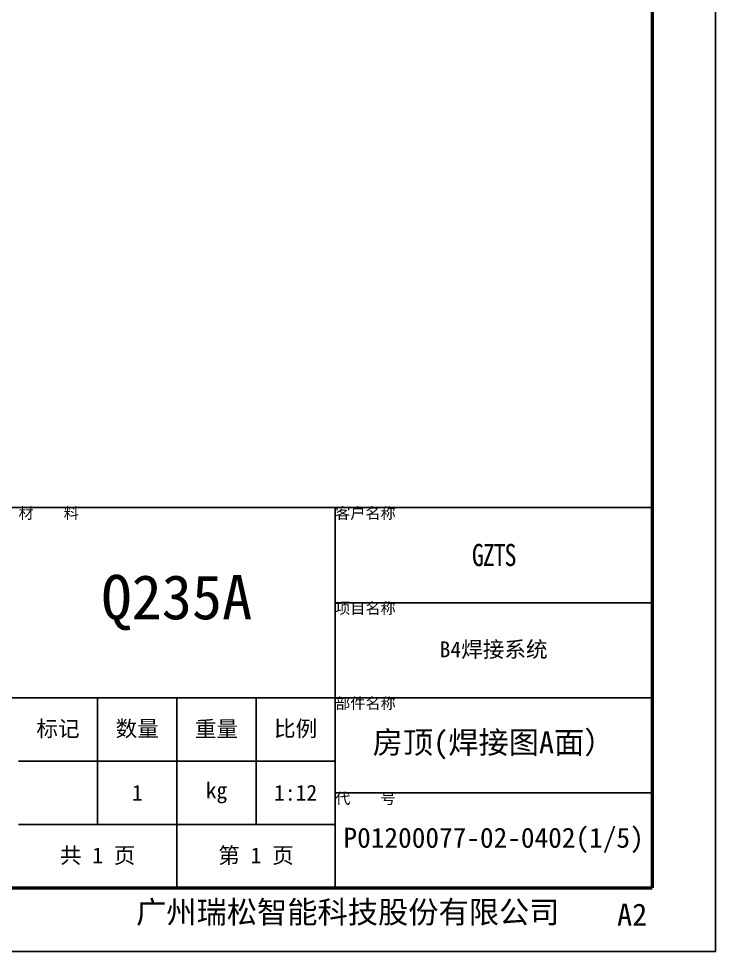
# Model space of a CAD drawing. Header units: millimetres. Extents: x -73083 to 81340, y -6859 to 6812.
# Drawn here: x -4454 to -3134, y -6850 to -5085 of the extents above; entities that cross this region are included whole.
import ezdxf

# ---------------------------------------------------------------- set-up
doc = ezdxf.new("R2010")
doc.units = ezdxf.units.MM
doc.layers.add('A3', color=7, linetype='Continuous', plot=False)
doc.layers.add('AM_VIS', color=7, linetype='Continuous', lineweight=50)
doc.layers.add('SOLID LINE', color=7, linetype='Continuous', lineweight=30)
doc.layers.add('title_frame', color=7, linetype='Continuous')
doc.styles.get("Standard").update_dxf_attribs({"font": 'romans.shx', "bigfont": 'bigfont.shx'})

msp = doc.modelspace()

# ---------------------------------------------------------------- linework, layer by layer
at = {"layer": 'A3', "linetype": 'Continuous'}
msp.add_lwpolyline([(-10262.27505, -1810.23226), (-3134.27505, -1810.23226), (-3134.27505, -6850.23226), (-10262.27505, -6850.23226)], close=True, dxfattribs=at)
at = {"layer": 'AM_VIS', "linetype": 'Continuous'}
for p in [(-3254.27505, -1930.23226), (-9962.27505, -6730.23226)]:
    msp.add_line(p, (-3254.27505, -6730.23226), dxfattribs=at)
at = {"layer": 'title_frame', "linetype": 'Continuous'}
for p, q in [((-5414.27505, -6010.23226), (-3254.27505, -6010.23226)), ((-3854.27505, -6730.23226), (-3854.27505, -6010.23226)), ((-3254.27505, -6730.23226), (-3254.27505, -6010.23226)), ((-3854.27505, -6190.23226), (-3254.27505, -6190.23226)), ((-5414.27505, -6370.23226), (-3254.27505, -6370.23226)), ((-4304.27505, -6610.23226), (-4304.27505, -6370.23226)), ((-4154.27505, -6730.23226), (-4154.27505, -6370.23226)), ((-4004.27505, -6610.23226), (-4004.27505, -6370.23226)), ((-4454.27505, -6490.23226), (-3854.27505, -6490.23226)), ((-3854.27505, -6550.23226), (-3254.27505, -6550.23226)), ((-4454.27505, -6610.23226), (-3854.27505, -6610.23226)), ((-5414.27505, -6730.23226), (-3254.27505, -6730.23226)), ((-5414.27505, -6730.23226), (-3254.27505, -6730.23226))]:
    msp.add_line(p, q, dxfattribs=at)

# ---------------------------------------------------------------- texts
at = {"layer": 'SOLID LINE', "ltscale": 0.5}
for s, insert, char_height, width, attachment_point in [('{\\fSimHei|b0|i0|c134|p2;\\C3;材    料}', (-4454.27505, -6010.23226), 21, 600, 1), ('\\pt126;{\\fSimHei|b0|i0|c134|p2;\\C3;客户名称}', (-3854.27505, -6010.23226), 21, 600, 1), ('{\\fSimHei|b0|i0|c134|p2;\\W0.8;\\T0.9;\\C3;GZTS}', (-3554.27505, -6100.23226), 42, 600, 5), ('\\pt504;{\\fSimHei|b0|i0|c134|p2;\\C3;Q235A}', (-4154.27505, -6190.23226), 84, 600, 5), ('\\pt126;{\\fSimHei|b0|i0|c134|p2;\\C3;项目名称}', (-3854.27505, -6190.23226), 21, 600, 1), ('{\\fSimHei|b0|i0|c134|p2;\\C3;B4焊接系统}', (-3554.27505, -6280.23226), 30, 600, 5), ('\\pt126;{\\fSimHei|b0|i0|c134|p2;\\C3;部件名称}', (-3854.27505, -6370.23226), 21, 600, 1), ('\\pt180;{\\fSimHei|b0|i0|c134|p2;\\C3;标记}', (-4379.27505, -6430.23226), 30, 150, 5), ('\\pt180;{\\fSimHei|b0|i0|c134|p2;\\C3;数量}', (-4229.27505, -6430.23226), 30, 150, 5), ('\\pt180;{\\fSimHei|b0|i0|c134|p2;\\C3;比例}', (-3929.27505, -6430.23226), 30, 150, 5), ('\\pt180;{\\fSimHei|b0|i0|c134|p2;\\C3;重量}', (-4079.27505, -6430.23226), 30, 150, 5), ('{\\fSimHei|b0|i0|c134|p2;\\C3;房顶(焊接图A面）}', (-3554.27505, -6460.23226), 42, 600, 5), ('\\pt180;{\\fSimHei|b0|i0|c134|p2;\\C3;kg}', (-4079.27505, -6550.23226), 30, 150, 5), ('\\pt180;{\\fSimHei|b0|i0|c134|p2;\\C3;1}', (-4229.27505, -6550.23226), 30, 150, 5), ('\\pt180;{\\fSimHei|b0|i0|c134|p2;\\C3;1:12}', (-3929.27505, -6550.23226), 30, 150, 5), ('\\pt126;{\\fSimHei|b0|i0|c134|p2;\\C3;代    号}', (-3854.27505, -6550.23226), 21, 600, 1), ('{\\fSimHei|b0|i0|c134|p2;\\C3;P01200077-02-0402(1/5)}', (-3554.27505, -6640.23226), 38, 600, 5), ('\\pt180;{\\fSimHei|b0|i0|c134|p2;\\C3;共 1 页}', (-4304.27505, -6670.23226), 30, 300, 5), ('\\pt180;{\\fSimHei|b0|i0|c134|p2;\\C3;第 1 页}', (-4004.27505, -6670.23226), 30, 300, 5), ('\\pt180;{\\fSimHei|b0|i0|c134|p2;\\C3;广州瑞松智能科技股份有限公司}', (-4231.52672, -6754.90174), 42, 942.7416977, 1), ('\\pt252;{\\fSimHei|b0|i0|c134|p2;\\C3;A2}', (-3320.40861, -6759.72749), 42, 942.7416977, 1)]:
    msp.add_mtext(s, dxfattribs=dict(at, insert=insert, char_height=char_height, width=width, attachment_point=attachment_point))

doc.saveas('drawing.dxf')
